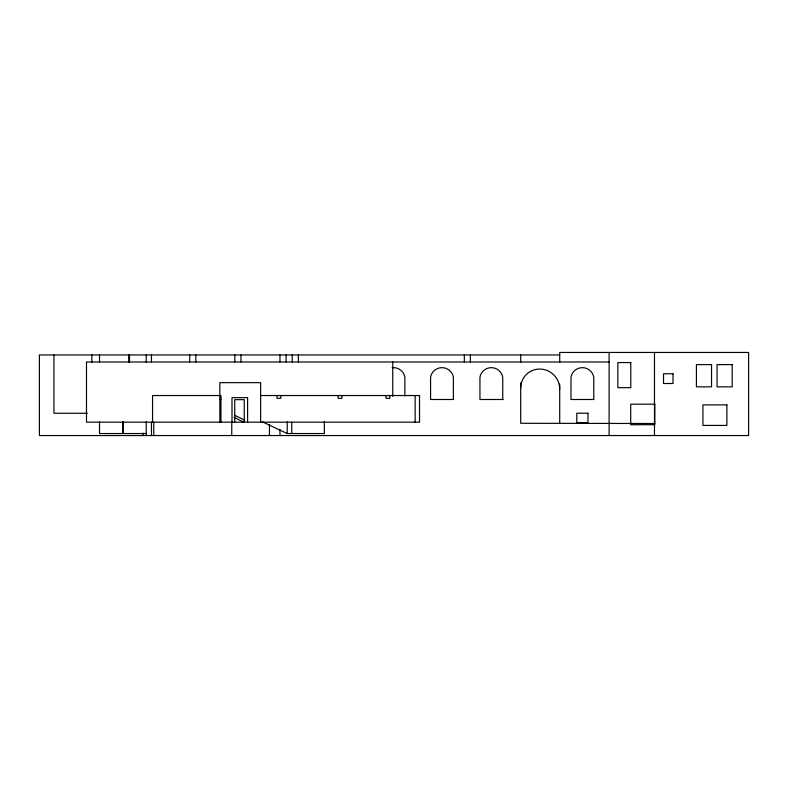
<?xml version="1.0" encoding="UTF-8"?>
<svg xmlns="http://www.w3.org/2000/svg" width="788" height="788" viewBox="0 0 788 788"><rect width="100%" height="100%" fill="white"/><g stroke="black" fill="none" stroke-linecap="round" stroke-linejoin="round"><path stroke-width="1.18" d="M559.716 354.964L39.4 354.964L39.4 435.547L748.6 435.547L748.6 352.453L559.716 352.453L559.716 362.293M609.114 361.988L86.493 361.988L86.493 422.171L419.531 422.171L419.531 395.537L260.621 395.537M219.842 399.309L220.955 399.309M453.76 399.496L430.573 399.496L430.573 377.245A11.574 11.574 0 0 1 453.376 377.245L453.376 399.496M503.128 399.496L479.941 399.496L479.941 377.245A11.574 11.574 0 0 1 502.744 377.245L502.744 399.496M87.301 413.257L53.948 413.257L53.948 354.964M146.223 433.538L99.524 433.538L99.524 421.757M262.355 421.797L287.216 433.538L324.331 433.538L324.331 421.413M234.794 415.365L244.507 420.073M233.967 417.374L243.856 422.171M654.798 423.511L520.701 423.284L520.701 382.83M654.483 352.453L654.483 435.547M609.114 352.453L609.114 435.547M559.716 384.051L559.716 423.284M520.701 354.964L520.701 362.293M470.387 354.964L470.387 361.988M464.349 354.964L464.349 361.988M415.148 395.537L415.148 422.171M404.874 395.99L404.874 377.245A11.574 11.574 0 0 0 392.119 367.71M392.759 361.988L392.759 396.374M389.774 395.537L389.774 398.344L385.982 398.344L385.982 395.537M341.943 395.537L341.943 398.344L338.16 398.344L338.16 395.537M298.356 354.964L298.356 361.988M292.23 354.964L292.23 361.988M291.747 422.171L291.787 433.538M287.216 421.757L287.216 433.538M286.093 354.964L286.093 361.988M280.814 395.537L280.814 398.344L277.021 398.344L277.021 395.537M279.967 354.964L279.967 361.988M279.967 429.46L279.967 435.547M269.437 424.604L269.437 435.547M260.621 422.171L260.621 382.653L219.842 382.653L219.842 422.171M247.599 422.171L247.599 397.654L231.997 397.654L231.997 422.171M244.241 422.171L244.241 399.654L234.726 399.654L234.726 422.171M240.961 354.964L240.961 361.988M234.834 354.964L234.834 361.988M231.761 422.171L231.761 435.547M220.955 422.171L220.955 395.537L152.557 395.537L152.557 422.171M195.818 354.964L195.818 361.988M189.691 354.964L189.691 361.988M153.749 422.171L153.749 435.547M151.463 354.964L151.463 361.988M151.463 422.171L151.463 435.547M146.223 354.964L146.223 362.303M146.223 421.757L146.223 435.547M143.101 433.104L143.101 435.547M129.508 354.964L129.508 362.303M128.73 354.964L128.73 362.303M99.524 354.964L99.524 362.303M91.841 354.964L91.841 362.303M559.716 389.154A20.104 20.104 0 0 0 539.603 369.05A18.902 18.902 0 0 0 520.701 387.952M630.774 362.559L617.841 362.559L617.841 387.666L630.774 387.666L630.774 362.559M711.554 364.617L696.415 364.617L696.415 386.849L711.554 386.849L711.554 364.617M732.18 364.617L717.05 364.617L717.05 386.849L732.18 386.849L732.18 364.617M673.011 373.748L663.535 373.748L663.535 383.51L673.011 383.51L673.011 373.748M593.778 399.496L570.975 399.496L570.975 377.245A11.574 11.574 0 0 1 593.778 377.245L593.778 399.496M654.798 404.185L630.715 404.185L630.715 424.722L654.798 424.722L654.798 404.185M726.891 404.884L702.926 404.884L702.926 425.421L726.891 425.421L726.891 404.884M587.956 413.207L576.806 413.207L576.806 422.723L587.956 422.723L587.956 413.207M122.898 433.538L122.889 421.757L122.898 433.538"/></g></svg>
